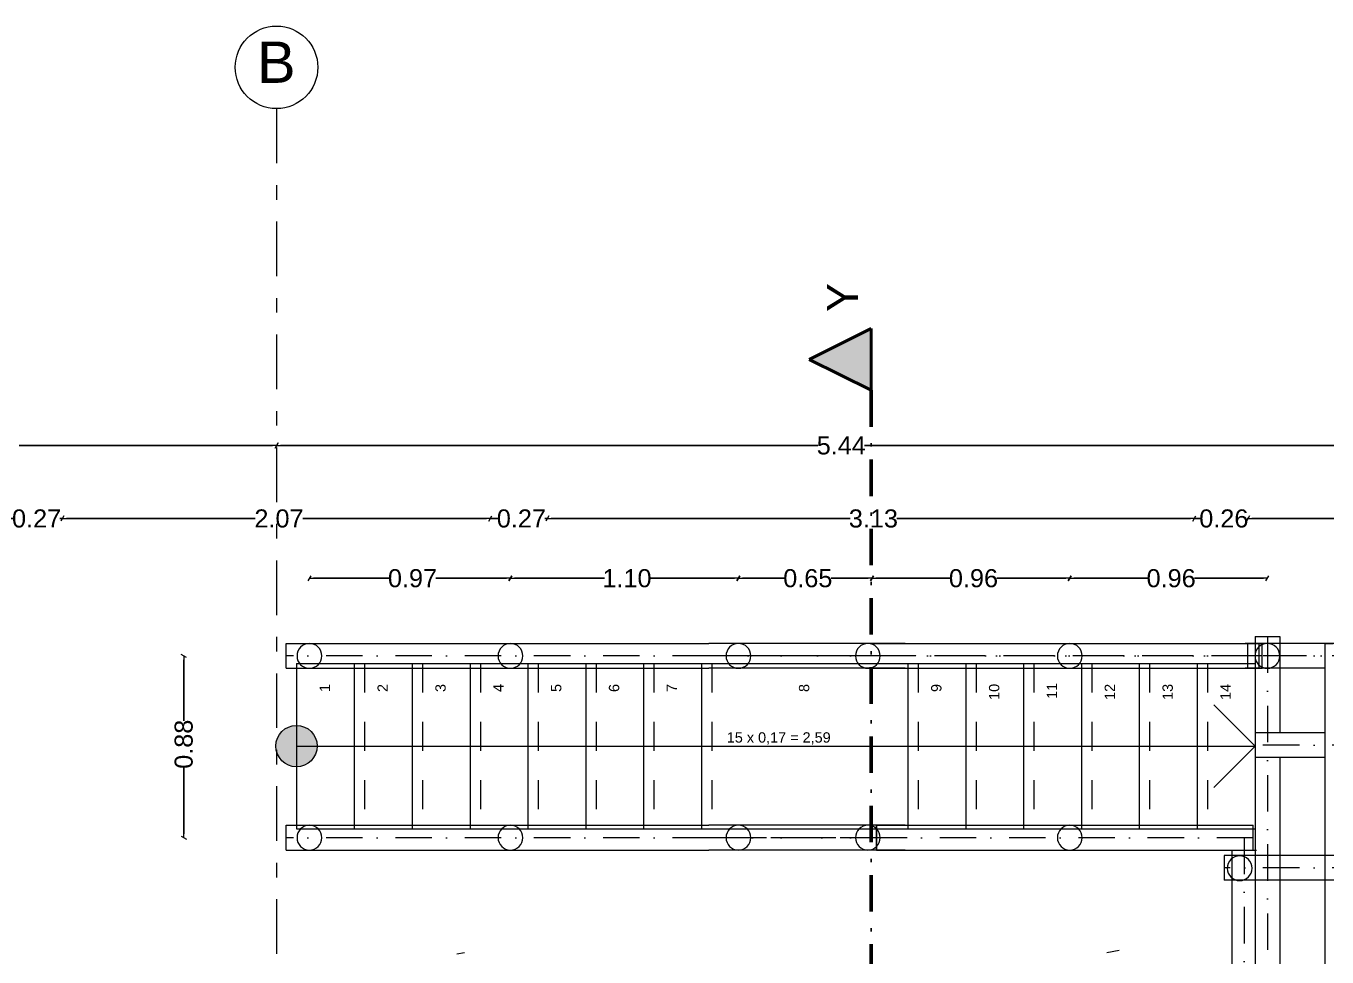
# Model space of a CAD drawing. Header units: millimetres. Extents: x -71878 to 121433, y -67383 to 83273.
# Drawn here: x -28382 to -22085, y 19345 to 23852 of the extents above; entities that cross this region are included whole.
import ezdxf

# ---------------------------------------------------------------- set-up
doc = ezdxf.new("R2010")
doc.units = ezdxf.units.MM
doc.header["$MEASUREMENT"] = 0
doc.set_wipeout_variables(frame=1)
for name, pattern in [('Dashed', [282.222223, 141.111112, -141.111112]), ('Dot & Dashed', [335.138881, 176.388884, -88.194442, 0, -70.555556]), ('Double Dashed', [546.805537, 264.583325, -105.833328, 70.555556, -105.833328]), ('Wipeout_Contour', [1000, 0, -1000])]:
    doc.linetypes.add(name, pattern=pattern)
for name, color, linetype, lineweight in [('ACOTACIONES', 7, 'Continuous', 9), ('COLUMNAS_Pluma_Nº__1', 7, 'Continuous', 0), ('COLUMNAS_Pluma_Nº__6', 255, 'Continuous', 0), ('CORTES_Pluma_Nº__1', 7, 'Continuous', 0), ('CORTES_Pluma_Nº__101', 7, 'Continuous', 40), ('CORTES_Pluma_Nº__121', 7, 'Continuous', 50), ('EJES_Pluma_Nº__21', 7, 'Continuous', 5), ('ENTIRADO_Pluma_Nº__21', 7, 'Continuous', 5), ('Vigas_Pluma_Nº__21', 7, 'Continuous', 5)]:
    doc.layers.add(name, color=color, linetype=linetype, lineweight=lineweight)
doc.layers.add('COLUMNAS', color=7, linetype='Continuous')
doc.layers.add('CORTES', color=7, linetype='Continuous')
doc.layers.add('Gradas_Pluma_Nº__2', color=7, linetype='Continuous', lineweight=0, true_color=0x323232)
doc.layers.add('Vigas_Pluma_Nº__24', color=7, linetype='Continuous', lineweight=5, true_color=0x969696)
doc.styles.add('Estilo_Generado_1', font='swiss.ttf')
doc.styles.add('Estilo_Generado_2', font='Arial.ttf')
doc.styles.add('Estilo_Generado_3', font='swissb.ttf')
doc.dimstyles.new('Estilo_Generado__1', dxfattribs={"dimtxt": 87.5, "dimasz": 19, "dimexe": 0.18, "dimexo": 0, "dimgap": 0.09, "dimtad": 0, "dimlfac": 0.001, "dimzin": 0, "dimdsep": 46, "dimtxsty": 'Estilo_Generado_2', "dimblk": 'ARROWHEAD_2', "dimblk1": 'ARROWHEAD_2', "dimblk2": 'ARROWHEAD_2', "dimcen": 0.09, "dimse1": 1, "dimse2": 1, "dimclrd": 7, "dimclre": 7, "dimclrt": 7, "dimadec": 0, "dimazin": 0, "dimtfac": 1, "dimtmove": 0, "dimatfit": 3, "dimfxl": 1, "dimtolj": 1, "dimtzin": 0, "dimarcsym": 0})
doc.dimstyles.new('Estilo_Generado__2', dxfattribs={"dimtxt": 87.5, "dimasz": 19, "dimexe": 0.18, "dimexo": 0, "dimgap": 0.09, "dimtad": 0, "dimlfac": 0.001, "dimzin": 0, "dimdsep": 46, "dimtxsty": 'Estilo_Generado_2', "dimblk": 'ARROWHEAD_2', "dimblk1": 'ARROWHEAD_2', "dimblk2": 'ARROWHEAD_2', "dimcen": 0.09, "dimse1": 1, "dimse2": 1, "dimclrd": 7, "dimclre": 7, "dimclrt": 7, "dimadec": 0, "dimazin": 0, "dimtfac": 1, "dimtmove": 0, "dimatfit": 3, "dimfxl": 1, "dimtolj": 1, "dimtzin": 0, "dimarcsym": 0})
pattern_1 = [(10, (-65843.457, -16262.787), (-7.814168, 44.316348), [])]

# ---------------------------------------------------------------- blocks, each defined once
blk = doc.blocks.new('ARROWHEAD_2')
at = {"color": 0, "linetype": 'Continuous', "lineweight": 0}
for p, q in [((0, 0), (-1, 0)), ((-0.38, -0.66), (0.38, 0.66))]:
    blk.add_line(p, q, dxfattribs=at)
blk = doc.blocks.new('*D478')
at = {"layer": 'ACOTACIONES', "color": 7, "linetype": 'Continuous', "lineweight": -2, "transparency": 16777216}
for p, q in [((-28499.7, 21467.7), (-28518.7, 21467.7)), ((-28480.7, 21467.7), (-28443.9, 21467.7)), ((-28206, 21467.7), (-28218.1, 21467.7)), ((-28187, 21467.7), (-28168, 21467.7))]:
    blk.add_line(p, q, dxfattribs=at)
at = {"layer": 'Defpoints', "color": 0, "linetype": 'Continuous', "transparency": 16777216}
for p in [(-28206, 21467.7), (-28480.7, 19330.5), (-28206, 19330.5)]:
    blk.add_point(p, dxfattribs=at)
at = {"layer": 'ACOTACIONES', "color": 7, "linetype": 'Continuous', "lineweight": -2, "transparency": 16777216, "xscale": 19, "yscale": 19, "zscale": 19}
blk.add_blockref('ARROWHEAD_2', (-28480.7, 21467.7), dxfattribs=at)
at = {"layer": 'ACOTACIONES', "color": 7, "linetype": 'Continuous', "lineweight": -2, "transparency": 16777216, "xscale": 19, "yscale": 19, "zscale": 19, "rotation": 180}
blk.add_blockref('ARROWHEAD_2', (-28206, 21467.7), dxfattribs=at)
at = {"layer": 'ACOTACIONES', "color": 7, "linetype": 'Continuous', "transparency": 16777216, "insert": (-28331, 21467.7), "char_height": 87.5, "attachment_point": 5, "style": 'Estilo_Generado_2'}
blk.add_mtext('\\A1;0.27', dxfattribs=at)
blk = doc.blocks.new('*D479')
at = {"layer": 'ACOTACIONES', "color": 7, "linetype": 'Continuous', "lineweight": -2, "transparency": 16777216}
for p, q in [((-28187, 21467.7), (-27272.4, 21467.7)), ((-26153, 21467.7), (-27043, 21467.7))]:
    blk.add_line(p, q, dxfattribs=at)
at = {"layer": 'Defpoints', "color": 0, "linetype": 'Continuous', "transparency": 16777216}
for p in [(-26134, 21467.7), (-28206, 19330.5), (-26134, 19330.5)]:
    blk.add_point(p, dxfattribs=at)
at = {"layer": 'ACOTACIONES', "color": 7, "linetype": 'Continuous', "lineweight": -2, "transparency": 16777216, "xscale": 19, "yscale": 19, "zscale": 19, "rotation": 180}
blk.add_blockref('ARROWHEAD_2', (-28206, 21467.7), dxfattribs=at)
at = {"layer": 'ACOTACIONES', "color": 7, "linetype": 'Continuous', "lineweight": -2, "transparency": 16777216, "xscale": 19, "yscale": 19, "zscale": 19}
blk.add_blockref('ARROWHEAD_2', (-26134, 21467.7), dxfattribs=at)
at = {"layer": 'ACOTACIONES', "color": 7, "linetype": 'Continuous', "transparency": 16777216, "insert": (-27157.7, 21467.7), "char_height": 87.5, "attachment_point": 5, "style": 'Estilo_Generado_2'}
blk.add_mtext('\\A1;2.07', dxfattribs=at)
blk = doc.blocks.new('*D480')
at = {"layer": 'ACOTACIONES', "color": 7, "linetype": 'Continuous', "lineweight": -2, "transparency": 16777216}
for p, q in [((-26153, 21467.7), (-26172, 21467.7)), ((-26134, 21467.7), (-26097.1, 21467.7)), ((-25859.1, 21467.7), (-25871.4, 21467.7)), ((-25840.1, 21467.7), (-25821.1, 21467.7))]:
    blk.add_line(p, q, dxfattribs=at)
at = {"layer": 'Defpoints', "color": 0, "linetype": 'Continuous', "transparency": 16777216}
for p in [(-25859.1, 21467.7), (-26134, 19330.5), (-25859.1, 19330.5)]:
    blk.add_point(p, dxfattribs=at)
at = {"layer": 'ACOTACIONES', "color": 7, "linetype": 'Continuous', "lineweight": -2, "transparency": 16777216, "xscale": 19, "yscale": 19, "zscale": 19}
blk.add_blockref('ARROWHEAD_2', (-26134, 21467.7), dxfattribs=at)
at = {"layer": 'ACOTACIONES', "color": 7, "linetype": 'Continuous', "lineweight": -2, "transparency": 16777216, "xscale": 19, "yscale": 19, "zscale": 19, "rotation": 180}
blk.add_blockref('ARROWHEAD_2', (-25859.1, 21467.7), dxfattribs=at)
at = {"layer": 'ACOTACIONES', "color": 7, "linetype": 'Continuous', "transparency": 16777216, "insert": (-25984.3, 21467.7), "char_height": 87.5, "attachment_point": 5, "style": 'Estilo_Generado_2'}
blk.add_mtext('\\A1;0.27', dxfattribs=at)
blk = doc.blocks.new('*D481')
at = {"layer": 'ACOTACIONES', "color": 7, "linetype": 'Continuous', "lineweight": -2, "transparency": 16777216}
for p, q in [((-25840.1, 21467.7), (-24393.1, 21467.7)), ((-22744.9, 21467.7), (-24167.3, 21467.7))]:
    blk.add_line(p, q, dxfattribs=at)
at = {"layer": 'Defpoints', "color": 0, "linetype": 'Continuous', "transparency": 16777216}
for p in [(-22725.9, 21467.7), (-25859.1, 19330.5), (-22725.9, 19330.5)]:
    blk.add_point(p, dxfattribs=at)
at = {"layer": 'ACOTACIONES', "color": 7, "linetype": 'Continuous', "lineweight": -2, "transparency": 16777216, "xscale": 19, "yscale": 19, "zscale": 19, "rotation": 180}
blk.add_blockref('ARROWHEAD_2', (-25859.1, 21467.7), dxfattribs=at)
at = {"layer": 'ACOTACIONES', "color": 7, "linetype": 'Continuous', "lineweight": -2, "transparency": 16777216, "xscale": 19, "yscale": 19, "zscale": 19}
blk.add_blockref('ARROWHEAD_2', (-22725.9, 21467.7), dxfattribs=at)
at = {"layer": 'ACOTACIONES', "color": 7, "linetype": 'Continuous', "transparency": 16777216, "insert": (-24280.2, 21467.7), "char_height": 87.5, "attachment_point": 5, "style": 'Estilo_Generado_2'}
blk.add_mtext('\\A1;3.13', dxfattribs=at)
blk = doc.blocks.new('*D482')
at = {"layer": 'ACOTACIONES', "color": 7, "linetype": 'Continuous', "lineweight": -2, "transparency": 16777216}
for p, q in [((-22744.9, 21467.7), (-22763.9, 21467.7)), ((-22725.9, 21467.7), (-22696.8, 21467.7)), ((-22466.7, 21467.7), (-22471.1, 21467.7)), ((-22447.7, 21467.7), (-22428.7, 21467.7))]:
    blk.add_line(p, q, dxfattribs=at)
at = {"layer": 'Defpoints', "color": 0, "linetype": 'Continuous', "transparency": 16777216}
for p in [(-22466.7, 21467.7), (-22725.9, 19330.5), (-22466.7, 19330.5)]:
    blk.add_point(p, dxfattribs=at)
at = {"layer": 'ACOTACIONES', "color": 7, "linetype": 'Continuous', "lineweight": -2, "transparency": 16777216, "xscale": 19, "yscale": 19, "zscale": 19}
blk.add_blockref('ARROWHEAD_2', (-22725.9, 21467.7), dxfattribs=at)
at = {"layer": 'ACOTACIONES', "color": 7, "linetype": 'Continuous', "lineweight": -2, "transparency": 16777216, "xscale": 19, "yscale": 19, "zscale": 19, "rotation": 180}
blk.add_blockref('ARROWHEAD_2', (-22466.7, 21467.7), dxfattribs=at)
at = {"layer": 'ACOTACIONES', "color": 7, "linetype": 'Continuous', "transparency": 16777216, "insert": (-22583.9, 21467.7), "char_height": 87.5, "attachment_point": 5, "style": 'Estilo_Generado_2'}
blk.add_mtext('\\A1;0.26', dxfattribs=at)
blk = doc.blocks.new('*D483')
at = {"layer": 'ACOTACIONES', "color": 7, "linetype": 'Continuous', "lineweight": -2, "transparency": 16777216}
for p, q in [((-22447.7, 21467.7), (-21823, 21467.7)), ((-21004.3, 21467.7), (-21604.3, 21467.7))]:
    blk.add_line(p, q, dxfattribs=at)
at = {"layer": 'Defpoints', "color": 0, "linetype": 'Continuous', "transparency": 16777216}
for p in [(-20985.3, 21467.7), (-22466.7, 19330.5), (-20985.3, 19330.5)]:
    blk.add_point(p, dxfattribs=at)
at = {"layer": 'ACOTACIONES', "color": 7, "linetype": 'Continuous', "lineweight": -2, "transparency": 16777216, "xscale": 19, "yscale": 19, "zscale": 19, "rotation": 180}
blk.add_blockref('ARROWHEAD_2', (-22466.7, 21467.7), dxfattribs=at)
at = {"layer": 'ACOTACIONES', "color": 7, "linetype": 'Continuous', "lineweight": -2, "transparency": 16777216, "xscale": 19, "yscale": 19, "zscale": 19}
blk.add_blockref('ARROWHEAD_2', (-20985.3, 21467.7), dxfattribs=at)
at = {"layer": 'ACOTACIONES', "color": 7, "linetype": 'Continuous', "transparency": 16777216, "insert": (-21713.7, 21467.7), "char_height": 87.5, "attachment_point": 5, "style": 'Estilo_Generado_2'}
blk.add_mtext('\\A1;1.48', dxfattribs=at)
blk = doc.blocks.new('*D487')
at = {"layer": 'ACOTACIONES', "color": 7, "linetype": 'Continuous', "lineweight": -2, "transparency": 16777216}
for p, q in [((-27618.7, 20783.8), (-27618.7, 20488)), ((-27618.7, 19941.8), (-27618.7, 20262.2))]:
    blk.add_line(p, q, dxfattribs=at)
at = {"layer": 'Defpoints', "color": 0, "linetype": 'Continuous', "transparency": 16777216}
for p in [(-27618.7, 20802.8), (-27123.1, 20802.8), (-27123.1, 19922.8)]:
    blk.add_point(p, dxfattribs=at)
at = {"layer": 'ACOTACIONES', "color": 7, "linetype": 'Continuous', "lineweight": -2, "transparency": 16777216, "xscale": 19, "yscale": 19, "zscale": 19}
for p, rotation in [((-27618.7, 20802.8), 90), ((-27618.7, 19922.8), 270)]:
    blk.add_blockref('ARROWHEAD_2', p, dxfattribs=dict(at, rotation=rotation))
at = {"layer": 'ACOTACIONES', "color": 7, "linetype": 'Continuous', "transparency": 16777216, "insert": (-27618.7, 20375.1), "char_height": 87.5, "attachment_point": 5, "rotation": 90, "style": 'Estilo_Generado_2'}
blk.add_mtext('\\A1;0.88', dxfattribs=at)
blk = doc.blocks.new('*D488')
at = {"layer": 'ACOTACIONES', "color": 7, "linetype": 'Continuous', "lineweight": -2, "transparency": 16777216}
for p, q in [((-26991.4, 21178.5), (-26624.3, 21178.5)), ((-26056.2, 21178.5), (-26398.6, 21178.5))]:
    blk.add_line(p, q, dxfattribs=at)
at = {"layer": 'Defpoints', "color": 0, "linetype": 'Continuous', "transparency": 16777216}
for p in [(-26037.2, 21178.5), (-27010.4, 20862.8), (-26037.2, 20862.8)]:
    blk.add_point(p, dxfattribs=at)
at = {"layer": 'ACOTACIONES', "color": 7, "linetype": 'Continuous', "lineweight": -2, "transparency": 16777216, "xscale": 19, "yscale": 19, "zscale": 19, "rotation": 180}
blk.add_blockref('ARROWHEAD_2', (-27010.4, 21178.5), dxfattribs=at)
at = {"layer": 'ACOTACIONES', "color": 7, "linetype": 'Continuous', "lineweight": -2, "transparency": 16777216, "xscale": 19, "yscale": 19, "zscale": 19}
blk.add_blockref('ARROWHEAD_2', (-26037.2, 21178.5), dxfattribs=at)
at = {"layer": 'ACOTACIONES', "color": 7, "linetype": 'Continuous', "transparency": 16777216, "insert": (-26511.4, 21178.5), "char_height": 87.5, "attachment_point": 5, "style": 'Estilo_Generado_2'}
blk.add_mtext('\\A1;0.97', dxfattribs=at)
blk = doc.blocks.new('*D489')
at = {"layer": 'ACOTACIONES', "color": 7, "linetype": 'Continuous', "lineweight": -2, "transparency": 16777216}
for p, q in [((-26018.2, 21178.5), (-25582.4, 21178.5)), ((-24952.6, 21178.5), (-25363.7, 21178.5))]:
    blk.add_line(p, q, dxfattribs=at)
at = {"layer": 'Defpoints', "color": 0, "linetype": 'Continuous', "transparency": 16777216}
for p in [(-24933.6, 21178.5), (-26037.2, 20862.8), (-24933.6, 20862.8)]:
    blk.add_point(p, dxfattribs=at)
at = {"layer": 'ACOTACIONES', "color": 7, "linetype": 'Continuous', "lineweight": -2, "transparency": 16777216, "xscale": 19, "yscale": 19, "zscale": 19, "rotation": 180}
blk.add_blockref('ARROWHEAD_2', (-26037.2, 21178.5), dxfattribs=at)
at = {"layer": 'ACOTACIONES', "color": 7, "linetype": 'Continuous', "lineweight": -2, "transparency": 16777216, "xscale": 19, "yscale": 19, "zscale": 19}
blk.add_blockref('ARROWHEAD_2', (-24933.6, 21178.5), dxfattribs=at)
at = {"layer": 'ACOTACIONES', "color": 7, "linetype": 'Continuous', "transparency": 16777216, "insert": (-25473.1, 21178.5), "char_height": 87.5, "attachment_point": 5, "style": 'Estilo_Generado_2'}
blk.add_mtext('\\A1;1.10', dxfattribs=at)
blk = doc.blocks.new('*D490')
at = {"layer": 'ACOTACIONES', "color": 7, "linetype": 'Continuous', "lineweight": -2, "transparency": 16777216}
for p, q in [((-24914.6, 21178.5), (-24710.7, 21178.5)), ((-24305.7, 21178.5), (-24484.9, 21178.5))]:
    blk.add_line(p, q, dxfattribs=at)
at = {"layer": 'Defpoints', "color": 0, "linetype": 'Continuous', "transparency": 16777216}
for p in [(-24286.7, 21178.5), (-24933.6, 20862.8), (-24286.7, 20862.8)]:
    blk.add_point(p, dxfattribs=at)
at = {"layer": 'ACOTACIONES', "color": 7, "linetype": 'Continuous', "lineweight": -2, "transparency": 16777216, "xscale": 19, "yscale": 19, "zscale": 19, "rotation": 180}
blk.add_blockref('ARROWHEAD_2', (-24933.6, 21178.5), dxfattribs=at)
at = {"layer": 'ACOTACIONES', "color": 7, "linetype": 'Continuous', "lineweight": -2, "transparency": 16777216, "xscale": 19, "yscale": 19, "zscale": 19}
blk.add_blockref('ARROWHEAD_2', (-24286.7, 21178.5), dxfattribs=at)
at = {"layer": 'ACOTACIONES', "color": 7, "linetype": 'Continuous', "transparency": 16777216, "insert": (-24597.8, 21178.5), "char_height": 87.5, "attachment_point": 5, "style": 'Estilo_Generado_2'}
blk.add_mtext('\\A1;0.65', dxfattribs=at)
blk = doc.blocks.new('*D491')
at = {"layer": 'ACOTACIONES', "color": 7, "linetype": 'Continuous', "lineweight": -2, "transparency": 16777216}
for p, q in [((-24267.7, 21178.5), (-23908.7, 21178.5)), ((-23348.5, 21178.5), (-23682.9, 21178.5))]:
    blk.add_line(p, q, dxfattribs=at)
at = {"layer": 'Defpoints', "color": 0, "linetype": 'Continuous', "transparency": 16777216}
for p in [(-23329.5, 21178.5), (-24286.7, 20862.8), (-23329.5, 20862.8)]:
    blk.add_point(p, dxfattribs=at)
at = {"layer": 'ACOTACIONES', "color": 7, "linetype": 'Continuous', "lineweight": -2, "transparency": 16777216, "xscale": 19, "yscale": 19, "zscale": 19, "rotation": 180}
blk.add_blockref('ARROWHEAD_2', (-24286.7, 21178.5), dxfattribs=at)
at = {"layer": 'ACOTACIONES', "color": 7, "linetype": 'Continuous', "lineweight": -2, "transparency": 16777216, "xscale": 19, "yscale": 19, "zscale": 19}
blk.add_blockref('ARROWHEAD_2', (-23329.5, 21178.5), dxfattribs=at)
at = {"layer": 'ACOTACIONES', "color": 7, "linetype": 'Continuous', "transparency": 16777216, "insert": (-23795.8, 21178.5), "char_height": 87.5, "attachment_point": 5, "style": 'Estilo_Generado_2'}
blk.add_mtext('\\A1;0.96', dxfattribs=at)
blk = doc.blocks.new('*D492')
at = {"layer": 'ACOTACIONES', "color": 7, "linetype": 'Continuous', "lineweight": -2, "transparency": 16777216}
for p, q in [((-23310.5, 21178.5), (-22951.8, 21178.5)), ((-22392, 21178.5), (-22726, 21178.5))]:
    blk.add_line(p, q, dxfattribs=at)
at = {"layer": 'Defpoints', "color": 0, "linetype": 'Continuous', "transparency": 16777216}
for p in [(-22373, 21178.5), (-23329.5, 20862.8), (-22373, 20862.8)]:
    blk.add_point(p, dxfattribs=at)
at = {"layer": 'ACOTACIONES', "color": 7, "linetype": 'Continuous', "lineweight": -2, "transparency": 16777216, "xscale": 19, "yscale": 19, "zscale": 19, "rotation": 180}
blk.add_blockref('ARROWHEAD_2', (-23329.5, 21178.5), dxfattribs=at)
at = {"layer": 'ACOTACIONES', "color": 7, "linetype": 'Continuous', "lineweight": -2, "transparency": 16777216, "xscale": 19, "yscale": 19, "zscale": 19}
blk.add_blockref('ARROWHEAD_2', (-22373, 21178.5), dxfattribs=at)
at = {"layer": 'ACOTACIONES', "color": 7, "linetype": 'Continuous', "transparency": 16777216, "insert": (-22838.9, 21178.5), "char_height": 87.5, "attachment_point": 5, "style": 'Estilo_Generado_2'}
blk.add_mtext('\\A1;0.96', dxfattribs=at)
blk = doc.blocks.new('*D494')
at = {"layer": 'ACOTACIONES', "color": 7, "linetype": 'Continuous', "lineweight": -2, "transparency": 16777216}
for p, q in [((-32593.5, 21821.3), (-29991.6, 21821.3)), ((-27188.5, 21821.3), (-29765.8, 21821.3))]:
    blk.add_line(p, q, dxfattribs=at)
at = {"layer": 'Defpoints', "color": 0, "linetype": 'Continuous', "transparency": 16777216}
for p in [(-27169.5, 21821.3), (-32612.5, 19149.2), (-27169.5, 19149.2)]:
    blk.add_point(p, dxfattribs=at)
at = {"layer": 'ACOTACIONES', "color": 7, "linetype": 'Continuous', "lineweight": -2, "transparency": 16777216, "xscale": 19, "yscale": 19, "zscale": 19, "rotation": 180}
blk.add_blockref('ARROWHEAD_2', (-32612.5, 21821.3), dxfattribs=at)
at = {"layer": 'ACOTACIONES', "color": 7, "linetype": 'Continuous', "lineweight": -2, "transparency": 16777216, "xscale": 19, "yscale": 19, "zscale": 19}
blk.add_blockref('ARROWHEAD_2', (-27169.5, 21821.3), dxfattribs=at)
at = {"layer": 'ACOTACIONES', "color": 7, "linetype": 'Continuous', "transparency": 16777216, "insert": (-29878.7, 21821.3), "char_height": 87.5, "attachment_point": 5, "style": 'Estilo_Generado_2'}
blk.add_mtext('\\A1;5.44', dxfattribs=at)
blk = doc.blocks.new('*D495')
at = {"layer": 'ACOTACIONES', "color": 7, "linetype": 'Continuous', "lineweight": -2, "transparency": 16777216}
for p, q in [((-27150.5, 21821.3), (-24548.6, 21821.3)), ((-21745.5, 21821.3), (-24322.8, 21821.3))]:
    blk.add_line(p, q, dxfattribs=at)
at = {"layer": 'Defpoints', "color": 0, "linetype": 'Continuous', "transparency": 16777216}
for p in [(-21726.5, 21821.3), (-27169.5, 19149.2), (-21726.5, 19149.2)]:
    blk.add_point(p, dxfattribs=at)
at = {"layer": 'ACOTACIONES', "color": 7, "linetype": 'Continuous', "lineweight": -2, "transparency": 16777216, "xscale": 19, "yscale": 19, "zscale": 19, "rotation": 180}
blk.add_blockref('ARROWHEAD_2', (-27169.5, 21821.3), dxfattribs=at)
at = {"layer": 'ACOTACIONES', "color": 7, "linetype": 'Continuous', "lineweight": -2, "transparency": 16777216, "xscale": 19, "yscale": 19, "zscale": 19}
blk.add_blockref('ARROWHEAD_2', (-21726.5, 21821.3), dxfattribs=at)
at = {"layer": 'ACOTACIONES', "color": 7, "linetype": 'Continuous', "transparency": 16777216, "insert": (-24435.7, 21821.3), "char_height": 87.5, "attachment_point": 5, "style": 'Estilo_Generado_2'}
blk.add_mtext('\\A1;5.44', dxfattribs=at)
blk = doc.blocks.new('Plano de Corte_2_2', base_point=(41553.1, 38501.4))
at = {"layer": 'CORTES', "linetype": 'Continuous', "lineweight": 0, "true_color": 0x000000}
blk.add_hatch(color=18, dxfattribs=at).paths.add_polyline_path([(41553.1, 38651.4), (41553.1, 38351.4), (41253.1, 38501.4)])
at = {"layer": 'CORTES_Pluma_Nº__101', "linetype": 'Continuous'}
for p, q in [((41253.1, 38501.4), (41553.1, 38651.4)), ((41553.1, 38651.4), (41553.1, 38351.4)), ((41553.1, 38351.4), (41253.1, 38501.4))]:
    blk.add_line(p, q, dxfattribs=at)
at = {"layer": 'CORTES_Pluma_Nº__121', "linetype": 'Dot & Dashed'}
blk.add_line((41553.1, 38351.4), (41553.1, 24453.3), dxfattribs=at)
at = {"layer": 'CORTES_Pluma_Nº__1', "insert": (41488.6, 38870.8), "char_height": 150, "attachment_point": 9, "rotation": 90, "style": 'Estilo_Generado_2'}
blk.add_mtext('\\A1;{\\fSwis721 BT|b0|i0|c0|p34;Y}', dxfattribs=at)

msp = doc.modelspace()

# ---------------------------------------------------------------- hatches: boundary and pattern name
at = {"layer": 'Gradas_Pluma_Nº__2', "linetype": 'Continuous'}
msp.add_hatch(color=256, dxfattribs=at).paths.add_polyline_path([(-26972.952, 20366.098, 1), (-27172.952, 20366.098, 1)])

# ---------------------------------------------------------------- linework, layer by layer
at = {"layer": 'COLUMNAS_Pluma_Nº__1', "linetype": 'Continuous'}
for centre, start, end in [((-27010.388, 20802.83), 90, 270), ((-27010.388, 20802.83), 270, 90), ((-26037.183, 20802.83), 90, 270), ((-26037.183, 20802.83), 270, 90), ((-24933.613, 20802.83), 90, 270), ((-24933.613, 20802.83), 270, 90), ((-24307.069, 20802.83), 90, 270), ((-24307.069, 20802.83), 270, 90), ((-23329.469, 20802.83), 90, 270), ((-23329.469, 20802.83), 270, 90), ((-22372.952, 20802.83), 90, 270), ((-22372.952, 20802.83), 270, 90), ((-27010.388, 19922.793), 90, 270), ((-27010.388, 19922.793), 270, 90), ((-26037.183, 19922.756), 90, 270), ((-26037.183, 19922.756), 270, 90), ((-24933.613, 19922.756), 90, 270), ((-24933.613, 19922.756), 270, 90), ((-24307.069, 19922.756), 90, 270), ((-24307.069, 19922.756), 270, 90), ((-23329.469, 19922.756), 90, 270), ((-23329.469, 19922.756), 270, 90), ((-22507.254, 19774.945), 90, 270), ((-22507.254, 19774.945), 270, 90)]:
    msp.add_arc(centre, 60, start, end, dxfattribs=at)
at = {"layer": 'EJES_Pluma_Nº__21', "linetype": 'Double Dashed'}
for q in [(-27169.525, 7514.544), (-27169.525, 23452.422)]:
    msp.add_line((-27169.525, 23452.423), q, dxfattribs=at)
at = {"layer": 'EJES_Pluma_Nº__21', "linetype": 'Continuous'}
msp.add_circle((-27169.525, 23652.422), 200, dxfattribs=at)
at = {"layer": 'EJES_Pluma_Nº__21', "linetype": 'Double Dashed'}
msp.add_point((-27169.525, 23452.423), dxfattribs=at)
msp.add_point((-27169.525, 23452.423), dxfattribs=at)
at = {"layer": 'ENTIRADO_Pluma_Nº__21', "linetype": 'Continuous'}
for q in [(-22094.507, 14620.49), (-22054.507, 20862.932)]:
    msp.add_line((-22094.507, 20862.932), q, dxfattribs=at)
at = {"layer": 'Gradas_Pluma_Nº__2', "linetype": 'Continuous'}
for p, q in [((-27072.952, 20766.098), (-22432.952, 20766.098)), ((-27072.952, 20766.098), (-27072.952, 19966.098)), ((-27072.952, 20766.098), (-27072.952, 19966.098)), ((-26792.952, 20766.098), (-26792.952, 19966.098)), ((-26512.952, 20766.098), (-26512.952, 19966.098)), ((-26232.952, 20766.098), (-26232.952, 19966.098)), ((-25952.952, 20766.098), (-25952.952, 19966.098)), ((-25672.952, 20766.098), (-25672.952, 19966.098)), ((-25392.952, 20766.098), (-25392.952, 19966.098)), ((-25112.952, 20766.098), (-25112.952, 19966.098)), ((-24112.952, 20766.098), (-24112.952, 19966.098)), ((-23832.952, 20766.098), (-23832.952, 19966.098)), ((-23552.952, 20766.098), (-23552.952, 19966.098)), ((-23272.952, 20766.098), (-23272.952, 19966.098)), ((-22992.952, 20766.098), (-22992.952, 19966.098)), ((-22712.952, 20766.098), (-22712.952, 19966.098)), ((-22432.952, 20766.098), (-22432.952, 19966.098)), ((-22432.952, 20766.098), (-22432.952, 19966.098)), ((-22432.952, 20366.098), (-22632.952, 20566.098)), ((-27072.952, 20366.098), (-22432.952, 20366.098)), ((-22432.952, 20366.098), (-22632.952, 20166.098)), ((-27072.952, 19966.098), (-22432.952, 19966.098))]:
    msp.add_line(p, q, dxfattribs=at)
at = {"layer": 'Gradas_Pluma_Nº__2', "linetype": 'Dashed'}
for p, q in [((-26742.952, 20766.098), (-26742.952, 19966.098)), ((-26462.952, 20766.098), (-26462.952, 19966.098)), ((-26182.952, 20766.098), (-26182.952, 19966.098)), ((-25902.952, 20766.098), (-25902.952, 19966.098)), ((-25622.952, 20766.098), (-25622.952, 19966.098)), ((-25342.952, 20766.098), (-25342.952, 19966.098)), ((-25062.952, 20766.098), (-25062.952, 19966.098)), ((-24062.952, 20766.098), (-24062.952, 19966.098)), ((-23782.952, 20766.098), (-23782.952, 19966.098)), ((-23502.952, 20766.098), (-23502.952, 19966.098)), ((-23222.952, 20766.098), (-23222.952, 19966.098)), ((-22942.952, 20766.098), (-22942.952, 19966.098)), ((-22662.952, 20766.098), (-22662.952, 19966.098)), ((-22432.952, 20766.098), (-22432.952, 19966.098))]:
    msp.add_line(p, q, dxfattribs=at)
at = {"layer": 'Gradas_Pluma_Nº__2', "linetype": 'Continuous'}
msp.add_circle((-27072.952, 20366.098), 100, dxfattribs=at)
at = {"layer": 'Vigas_Pluma_Nº__21', "linetype": 'Continuous'}
for p, q in [((-27123.141, 20862.793), (-25076.567, 20862.793)), ((-27123.141, 20742.793), (-27123.141, 20862.793)), ((-27123.141, 20862.793), (-25076.567, 20862.793)), ((-27123.141, 20742.793), (-27123.141, 20862.793)), ((-27123.141, 20862.793), (-25076.567, 20862.793)), ((-27123.141, 20742.793), (-27123.141, 20862.793)), ((-24126.567, 20862.793), (-25076.567, 20862.793)), ((-24126.567, 20862.793), (-25076.567, 20862.793)), ((-24286.749, 20862.793), (-25076.567, 20862.793)), ((-24286.749, 20862.793), (-22413.285, 20862.793)), ((-24126.567, 20862.793), (-22467.812, 20862.793)), ((-24126.567, 20862.793), (-22398.104, 20862.793)), ((-21023.072, 20862.793), (-22481.07, 20862.793)), ((-22467.812, 20742.793), (-22467.812, 20862.793)), ((-22432.952, 20896.623), (-22432.952, 19302.356)), ((-22432.952, 20896.623), (-22312.952, 20896.623)), ((-22432.884, 20863.323), (-22432.884, 20743.323)), ((-22413.285, 20742.793), (-22413.285, 20862.793)), ((-22398.104, 20742.793), (-22398.104, 20862.793)), ((-22312.952, 20896.623), (-22312.952, 20430.332)), ((-27123.141, 20742.793), (-25076.567, 20742.793)), ((-27123.141, 20742.793), (-25076.567, 20742.793)), ((-27123.141, 20742.793), (-25076.567, 20742.793)), ((-24126.567, 20742.793), (-25076.567, 20742.793)), ((-24126.567, 20742.793), (-25076.567, 20742.793)), ((-24286.749, 20742.793), (-25076.567, 20742.793)), ((-24286.749, 20742.793), (-22413.285, 20742.793)), ((-24126.567, 20742.793), (-22467.812, 20742.793)), ((-24126.567, 20742.793), (-22398.104, 20742.793)), ((-22094.507, 20742.925), (-22481.029, 20742.793)), ((-22432.952, 20430.332), (-22432.952, 20310.332)), ((-22094.507, 20430.332), (-22432.952, 20430.332)), ((-22094.507, 20310.332), (-22432.952, 20310.332)), ((-22312.952, 20310.332), (-22312.952, 19302.356)), ((-27123.141, 19982.793), (-25076.567, 19982.793)), ((-27123.141, 19862.793), (-27123.141, 19982.793)), ((-27123.141, 19982.793), (-25076.567, 19982.793)), ((-27123.141, 19862.793), (-27123.141, 19982.793)), ((-27123.141, 19982.793), (-25076.567, 19982.793)), ((-27123.141, 19862.793), (-27123.141, 19982.793)), ((-24126.567, 19982.793), (-25076.567, 19982.793)), ((-24126.567, 19982.793), (-25076.567, 19982.793)), ((-24265.147, 19982.793), (-25076.567, 19982.793)), ((-24265.147, 19982.793), (-24265.147, 19862.793)), ((-24264.782, 19982.793), (-22441.206, 19982.793)), ((-24264.782, 19862.793), (-24264.782, 19982.793)), ((-24126.567, 19982.793), (-22441.206, 19982.793)), ((-24126.567, 19982.793), (-22441.206, 19982.793)), ((-22441.206, 19862.793), (-22441.206, 19982.793)), ((-22441.206, 19862.793), (-22441.206, 19982.793)), ((-22441.206, 19862.793), (-22441.206, 19982.793)), ((-27123.141, 19862.793), (-25076.567, 19862.793)), ((-27123.141, 19862.793), (-25076.567, 19862.793)), ((-27123.141, 19862.793), (-25076.567, 19862.793)), ((-24126.567, 19862.793), (-25076.567, 19862.793)), ((-24126.567, 19862.793), (-25076.567, 19862.793)), ((-24265.147, 19862.793), (-25076.567, 19862.793)), ((-24264.782, 19862.793), (-22441.206, 19862.793)), ((-24126.567, 19862.793), (-22545.852, 19862.793)), ((-24126.567, 19862.793), (-22441.206, 19862.793)), ((-22545.852, 19862.793), (-22545.158, 19302.356)), ((-22441.206, 19862.793), (-22425.852, 19862.793)), ((-20541.684, 19836.29), (-22581.906, 19836.29)), ((-22581.906, 19836.29), (-22581.906, 19716.29)), ((-20541.684, 19716.29), (-22581.906, 19716.29))]:
    msp.add_line(p, q, dxfattribs=at)
at = {"layer": 'Vigas_Pluma_Nº__24', "linetype": 'Dot & Dashed'}
for p, q in [((-22372.952, 20896.623), (-22372.952, 16821.846)), ((-25076.567, 20802.793), (-27123.141, 20802.793)), ((-25076.567, 20802.793), (-27123.141, 20802.793)), ((-25076.567, 20802.793), (-27123.141, 20802.793)), ((-24126.567, 20802.793), (-25076.567, 20802.793)), ((-24126.567, 20802.793), (-25076.567, 20802.793)), ((-24286.749, 20802.793), (-25076.567, 20802.793)), ((-22413.285, 20802.793), (-24286.749, 20802.793)), ((-22467.812, 20802.793), (-24126.567, 20802.793)), ((-22398.104, 20802.793), (-24126.567, 20802.793)), ((-20507.787, 20803.466), (-22481.05, 20802.793)), ((-20541.616, 20803.323), (-22432.884, 20803.323)), ((-20541.684, 20370.332), (-22432.952, 20370.332)), ((-25076.567, 19922.793), (-27123.141, 19922.793)), ((-25076.567, 19922.793), (-27123.141, 19922.793)), ((-25076.567, 19922.793), (-27123.141, 19922.793)), ((-24126.567, 19922.793), (-25076.567, 19922.793)), ((-24126.567, 19922.793), (-25076.567, 19922.793)), ((-24265.147, 19922.793), (-25076.567, 19922.793)), ((-22441.206, 19922.793), (-24264.782, 19922.793)), ((-22441.206, 19922.793), (-24126.567, 19922.793)), ((-22441.206, 19922.793), (-24126.567, 19922.793)), ((-22485.927, 19922.793), (-22484.82, 19029.218)), ((-20541.684, 19776.29), (-22581.906, 19776.29))]:
    msp.add_line(p, q, dxfattribs=at)

# ---------------------------------------------------------------- block references
at = {"layer": 'CORTES'}
msp.add_blockref('Plano de Corte_2_2', (-24290.395, 22238.593), dxfattribs=at)

# ---------------------------------------------------------------- texts
at = {"layer": 'EJES_Pluma_Nº__21', "linetype": 'Continuous', "insert": (-27263.689, 23677.216), "char_height": 200, "attachment_point": 4, "style": 'Estilo_Generado_3'}
msp.add_mtext('\\A1;{\\fSwis721 BT|b0|i0|c0|p34;B}', dxfattribs=at)
at = {"layer": 'Gradas_Pluma_Nº__2', "linetype": 'Continuous', "char_height": 50, "attachment_point": 4, "rotation": 90, "style": 'Estilo_Generado_1'}
for s, insert in [('\\A1;{\\fArial|b0|i0|c0|p34;1}', (-26935.809, 20627.962)), ('\\A1;{\\fArial|b0|i0|c0|p34;2}', (-26655.809, 20627.962)), ('\\A1;{\\fArial|b0|i0|c0|p34;3}', (-26375.374, 20627.962)), ('\\A1;{\\fArial|b0|i0|c0|p34;4}', (-26095.809, 20627.962)), ('\\A1;{\\fArial|b0|i0|c0|p34;5}', (-25815.391, 20627.962)), ('\\A1;{\\fArial|b0|i0|c0|p34;6}', (-25535.391, 20627.962)), ('\\A1;{\\fArial|b0|i0|c0|p34;7}', (-25255.809, 20627.962)), ('\\A1;{\\fArial|b0|i0|c0|p34;8}', (-24615.391, 20627.962)), ('\\A1;{\\fArial|b0|i0|c0|p34;9}', (-23975.391, 20627.962)), ('\\A1;{\\fArial|b0|i0|c0|p34;10}', (-23695.391, 20589.825)), ('\\A1;{\\fArial|b0|i0|c0|p34;11}', (-23415.809, 20594.914)), ('\\A1;{\\fArial|b0|i0|c0|p34;12}', (-23135.809, 20589.825)), ('\\A1;{\\fArial|b0|i0|c0|p34;13}', (-22855.374, 20589.825)), ('\\A1;{\\fArial|b0|i0|c0|p34;14}', (-22575.809, 20589.825))]:
    msp.add_mtext(s, dxfattribs=dict(at, insert=insert))
at = {"layer": 'Gradas_Pluma_Nº__2', "linetype": 'Continuous', "insert": (-25009.341, 20403.386), "char_height": 50, "attachment_point": 4, "style": 'Estilo_Generado_1'}
msp.add_mtext('\\A1;{\\fArial|b0|i0|c0|p34; 15 x 0,17 = 2,59}', dxfattribs=at)

# ---------------------------------------------------------------- dimensions: what is measured, and where the dimension line sits
at = {"layer": 'ACOTACIONES', "linetype": 'Continuous'}
for base, p1, p2, picture, middle in [((-27169.525, 21821.319), (-32612.547, 19149.218), (-27169.525, 19149.218), '*D494', (-29878.699, 21821.319)), ((-28205.974, 21467.73), (-28480.743, 19330.492), (-28205.974, 19330.492), '*D478', (-28331.022, 21467.73)), ((-25859.132, 21467.73), (-26134.041, 19330.492), (-25859.132, 19330.492), '*D480', (-25984.25, 21467.73)), ((-22466.654, 21467.73), (-22725.917, 19330.492), (-22466.654, 19330.492), '*D482', (-22583.949, 21467.73)), ((-20985.337, 21467.73), (-22466.654, 19330.492), (-20985.337, 19330.492), '*D483', (-21713.659, 21467.73)), ((-26037.183, 21178.543), (-27010.388, 20862.83), (-26037.183, 20862.83), '*D488', (-26511.449, 21178.543)), ((-24933.613, 21178.543), (-26037.183, 20862.83), (-24933.613, 20862.83), '*D489', (-25473.061, 21178.543)), ((-24286.749, 21178.543), (-24933.613, 20862.83), (-24286.749, 20862.793), '*D490', (-24597.844, 21178.543)), ((-23329.469, 21178.543), (-24286.749, 20862.793), (-23329.469, 20862.83), '*D491', (-23795.773, 21178.543)), ((-22372.952, 21178.543), (-23329.469, 20862.83), (-22372.952, 20862.83), '*D492', (-22838.874, 21178.543))]:
    dim = msp.add_linear_dim(base=base, p1=p1, p2=p2, dimstyle='Estilo_Generado__1', dxfattribs=at)
    dim.commit()
    dim.dimension.update_dxf_attribs({"geometry": picture, "text_midpoint": middle, "dimtype": 160})
dim = msp.add_linear_dim(base=(-27618.683, 20802.793), p1=(-27123.141, 19922.793), p2=(-27123.141, 20802.793), angle=90, dimstyle='Estilo_Generado__2', dxfattribs=at)
dim.commit()
dim.dimension.update_dxf_attribs({"geometry": '*D487', "text_midpoint": (-27618.683, 20375.13), "dimtype": 160, "text_rotation": 90})

# ---------------------------------------------------------------- wipeouts: each hides what was drawn before it
at = {"color": 254, "linetype": 'Wipeout_Contour', "lineweight": 0, "ltscale": 372678.081122}
msp.add_wipeout([(-26263.608, 19364.706), (-26248.11, 19375.433), (-26246.536, 19377.716), (-26333.992, 19377.716), (-26322.305, 19368.865), (-26302.615, 19361.253), (-26282.389, 19359.819)], dxfattribs=at).dxf.layer = 'COLUMNAS'
at = {"color": 254, "linetype": 'Wipeout_Contour', "lineweight": 0, "ltscale": 377825.840036}
msp.add_wipeout([(-25301.607, 19361.191), (-25280.373, 19366.378), (-25260.725, 19377.351), (-25260.349, 19377.716), (-25349.426, 19377.716), (-25340.562, 19369.584), (-25322.346, 19362.295)], dxfattribs=at).dxf.layer = 'COLUMNAS'

# ---------------------------------------------------------------- next in the draw order: hatches: boundary and pattern name
at = {"layer": 'COLUMNAS_Pluma_Nº__6', "linetype": 'Continuous'}
h = msp.add_hatch(dxfattribs=at)
h.set_pattern_fill('WOOD_0002', color=256, style=0, pattern_type=2)
h.set_pattern_definition(pattern_1)
h.paths.add_polyline_path([(-26263.608, 19364.706), (-26248.11, 19375.433), (-26246.536, 19377.716), (-26333.992, 19377.716), (-26322.305, 19368.865), (-26302.615, 19361.253), (-26282.389, 19359.819)])

# ---------------------------------------------------------------- next in the draw order: dimensions: what is measured, and where the dimension line sits
at = {"layer": 'ACOTACIONES', "linetype": 'Continuous'}
for base, p1, p2, picture, middle in [((-21726.504, 21821.319), (-27169.525, 19149.218), (-21726.504, 19149.218), '*D495', (-24435.678, 21821.319)), ((-26134.041, 21467.73), (-28205.974, 19330.492), (-26134.041, 19330.492), '*D479', (-27157.671, 21467.73)), ((-22725.917, 21467.73), (-25859.132, 19330.492), (-22725.917, 19330.492), '*D481', (-24280.188, 21467.73))]:
    dim = msp.add_linear_dim(base=base, p1=p1, p2=p2, dimstyle='Estilo_Generado__1', dxfattribs=at)
    dim.commit()
    dim.dimension.update_dxf_attribs({"geometry": picture, "text_midpoint": middle, "dimtype": 160})

# ---------------------------------------------------------------- next in the draw order: wipeouts: each hides what was drawn before it
at = {"color": 254, "linetype": 'Wipeout_Contour', "lineweight": 0, "ltscale": 389435.179464}
msp.add_wipeout([(-23135.492, 19361.748), (-23115.267, 19360.315), (-23096.486, 19365.201), (-23080.987, 19375.928), (-23079.755, 19377.716), (-23166.215, 19377.716), (-23155.182, 19369.361)], dxfattribs=at).dxf.layer = 'COLUMNAS'

# ---------------------------------------------------------------- next in the draw order: hatches: boundary and pattern name
at = {"layer": 'COLUMNAS_Pluma_Nº__6', "linetype": 'Continuous'}
h = msp.add_hatch(dxfattribs=at)
h.set_pattern_fill('WOOD_0002', color=256, style=0, pattern_type=2)
h.set_pattern_definition(pattern_1)
h.paths.add_polyline_path([(-23135.492, 19361.748), (-23115.267, 19360.315), (-23096.486, 19365.201), (-23080.987, 19375.928), (-23079.755, 19377.716), (-23166.215, 19377.716), (-23155.182, 19369.361)])

doc.saveas('drawing.dxf')
